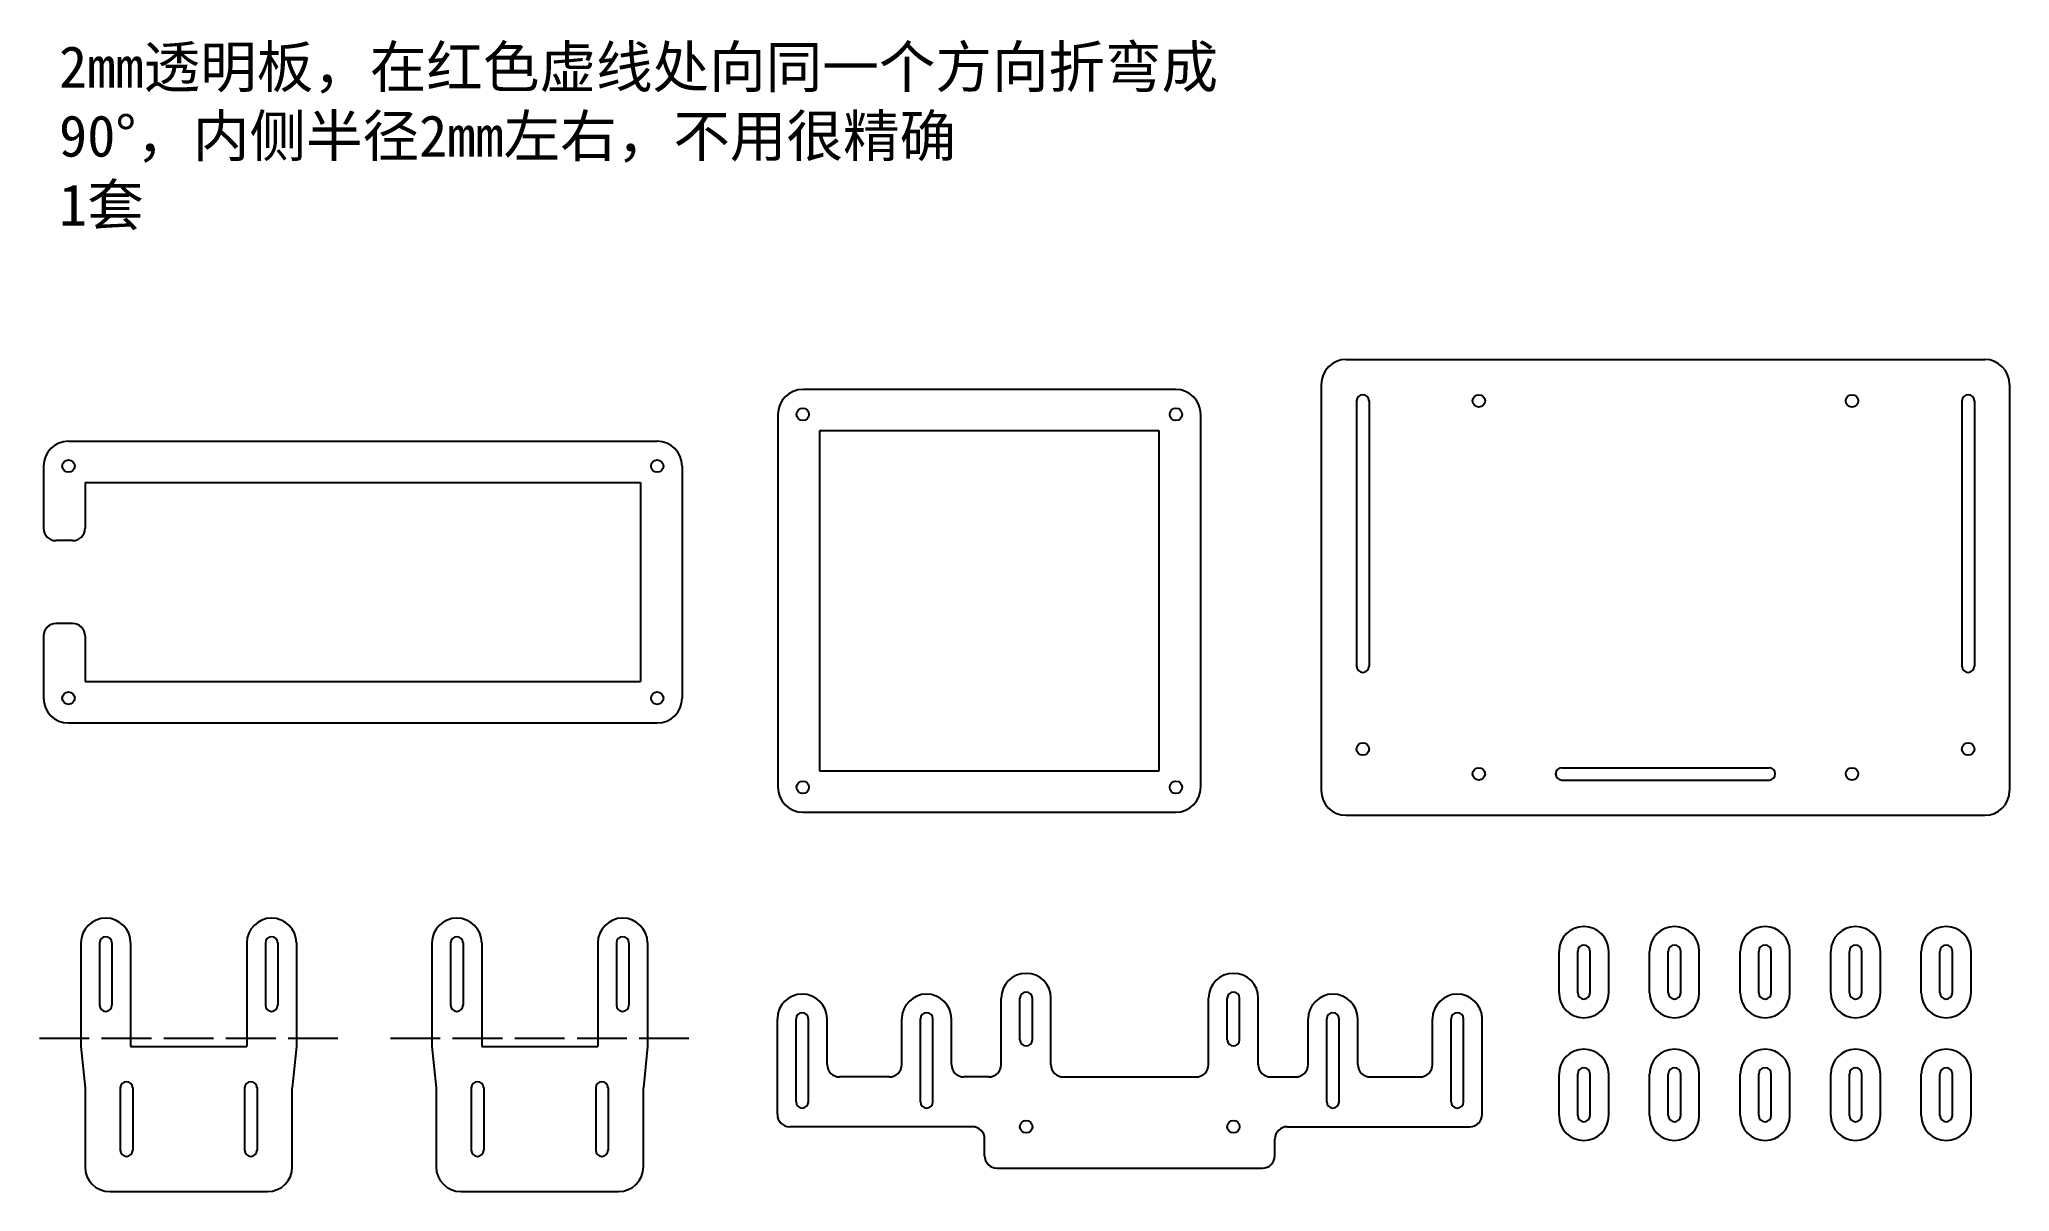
# Model space of a CAD drawing. Header units: inches. Extents: x 18 to 493, y 43 to 321.
import ezdxf

# ---------------------------------------------------------------- set-up
doc = ezdxf.new("R2010")
doc.units = ezdxf.units.IN
doc.header["$MEASUREMENT"] = 0
doc.linetypes.add('ACAD_ISO02W100', pattern=[15, 12, -3])
doc.layers.get('0').update_dxf_attribs({"color": 2})
doc.layers.add('1', color=7, linetype='Continuous')
doc.layers.add('2', color=1, linetype='ACAD_ISO02W100')
doc.styles.get("Standard").update_dxf_attribs({"font": 'Arial.ttf'})

# ---------------------------------------------------------------- blocks, each defined once
blk = doc.blocks.new('*U1')
at = {"layer": '1'}
for p, q in [((-6, -5), (-6, 5)), ((-1.5, -5), (-1.5, 5)), ((1.5, -5), (1.5, 5)), ((6, -5), (6, 5))]:
    blk.add_line(p, q, dxfattribs=at)
for centre, radius, start, end in [((0, 5), 6, 0, 180), ((0, 5), 1.5, 0, 180), ((0, -5), 6, 180, 0), ((0, -5), 1.5, 180, 0)]:
    blk.add_arc(centre, radius, start, end, dxfattribs=at)
blk = doc.blocks.new('*U2')
at = {"layer": '2', "color": 0, "linetype": 'ByBlock', "lineweight": -2, "transparency": 16777216}
for p in [(0, 0), (21.84, 0), (43.69, 0), (65.53, 0), (87.38, 0), (0, -29.6), (21.84, -29.6), (43.69, -29.6), (65.53, -29.6), (87.38, -29.6)]:
    blk.add_blockref('*U1', p, dxfattribs=at)
blk = doc.blocks.new('*U3')
at = {"layer": '1'}
for p, q in [((-26, 27), (-26, 2)), ((-21.5, 27), (-21.5, 12)), ((-18.5, 27), (-18.5, 12)), ((-14, 27), (-14, 2)), ((14, 27), (14, 2)), ((18.5, 27), (18.5, 12)), ((21.5, 27), (21.5, 12)), ((26, 27), (26, 2)), ((-26, 2), (-25, -8)), ((-14, 2), (14, 2)), ((26, 2), (25, -8)), ((-25, -8), (-25, -27)), ((-16.5, -8), (-16.5, -23)), ((-13.5, -8), (-13.5, -23)), ((13.5, -8), (13.5, -23)), ((16.5, -8), (16.5, -23)), ((25, -27), (25, -8)), ((-19, -33), (19, -33))]:
    blk.add_line(p, q, dxfattribs=at)
for centre, radius, start, end in [((-20, 27), 6, 0, 180), ((20, 27), 6, 0, 180), ((-20, 27), 1.5, 0, 180), ((20, 27), 1.5, 0, 180), ((-20, 12), 1.5, 180, 0), ((20, 12), 1.5, 180, 0), ((-15, -8), 1.5, 0, 180), ((15, -8), 1.5, 0, 180), ((-15, -23), 1.5, 180, 0), ((15, -23), 1.5, 180, 0), ((-19, -27), 6, 180, 270), ((19, -27), 6, 270, 0)]:
    blk.add_arc(centre, radius, start, end, dxfattribs=at)
at = {"layer": '2'}
blk.add_line((-36, 4), (36, 4), dxfattribs=at)
blk = doc.blocks.new('*U4')
at = {"layer": '2', "color": 0, "linetype": 'ByBlock', "lineweight": -2, "transparency": 16777216}
blk.add_blockref('*U3', (0, 0), dxfattribs=at)
blk = doc.blocks.new('*U5')
at = {"layer": '1'}
for p, q in [((-26, 27), (-26, 2)), ((-21.5, 27), (-21.5, 12)), ((-18.5, 27), (-18.5, 12)), ((-14, 27), (-14, 2)), ((14, 27), (14, 2)), ((18.5, 27), (18.5, 12)), ((21.5, 27), (21.5, 12)), ((26, 27), (26, 2)), ((-26, 2), (-25, -8)), ((-14, 2), (14, 2)), ((26, 2), (25, -8)), ((-25, -8), (-25, -27)), ((-16.5, -8), (-16.5, -23)), ((-13.5, -8), (-13.5, -23)), ((13.5, -8), (13.5, -23)), ((16.5, -8), (16.5, -23)), ((25, -27), (25, -8)), ((-19, -33), (19, -33))]:
    blk.add_line(p, q, dxfattribs=at)
for centre, radius, start, end in [((-20, 27), 6, 0, 180), ((20, 27), 6, 0, 180), ((-20, 27), 1.5, 0, 180), ((20, 27), 1.5, 0, 180), ((-20, 12), 1.5, 180, 0), ((20, 12), 1.5, 180, 0), ((-15, -8), 1.5, 0, 180), ((15, -8), 1.5, 0, 180), ((-15, -23), 1.5, 180, 0), ((15, -23), 1.5, 180, 0), ((-19, -27), 6, 180, 270), ((19, -27), 6, 270, 0)]:
    blk.add_arc(centre, radius, start, end, dxfattribs=at)
at = {"layer": '2'}
blk.add_line((-36, 4), (36, 4), dxfattribs=at)
blk = doc.blocks.new('*U6')
at = {"layer": '2', "color": 0, "linetype": 'ByBlock', "lineweight": -2, "transparency": 16777216}
blk.add_blockref('*U5', (0, 0), dxfattribs=at)

msp = doc.modelspace()

# ---------------------------------------------------------------- linework, layer by layer
at = {"layer": '1'}
for p, q in [((333.05, 243.61), (487.05, 243.61)), ((327.05, 237.61), (327.05, 139.61)), ((493.05, 237.61), (493.05, 139.61)), ((291.98, 236.37), (201.98, 236.37)), ((335.55, 233.61), (335.55, 169.61)), ((338.55, 233.61), (338.55, 169.61)), ((481.55, 233.61), (481.55, 169.61)), ((484.55, 233.61), (484.55, 169.61)), ((195.98, 230.37), (195.98, 140.37)), ((297.98, 140.37), (297.98, 230.37)), ((24.88, 223.89), (166.88, 223.89)), ((205.98, 226.37), (205.98, 144.37)), ((287.98, 226.37), (205.98, 226.37)), ((287.98, 144.37), (287.98, 226.37)), ((18.88, 217.89), (18.88, 202.89)), ((28.88, 213.89), (28.88, 202.89)), ((28.88, 213.89), (162.88, 213.89)), ((162.88, 213.89), (162.88, 165.89)), ((172.88, 217.89), (172.88, 161.89)), ((25.88, 199.89), (21.88, 199.89)), ((18.88, 176.89), (18.88, 161.89)), ((25.88, 179.89), (21.88, 179.89)), ((28.88, 176.89), (28.88, 165.89)), ((28.88, 165.89), (162.88, 165.89)), ((24.88, 155.89), (166.88, 155.89)), ((205.98, 144.37), (287.98, 144.37)), ((385.05, 145.11), (435.05, 145.11)), ((385.05, 142.11), (435.05, 142.11)), ((201.98, 134.37), (291.98, 134.37)), ((333.05, 133.61), (487.05, 133.61)), ((249.85, 73.47), (249.85, 89.47)), ((254.35, 79.47), (254.35, 89.47)), ((257.35, 79.47), (257.35, 89.47)), ((261.85, 73.47), (261.85, 89.47)), ((299.85, 73.47), (299.85, 89.47)), ((304.35, 79.47), (304.35, 89.47)), ((307.35, 79.47), (307.35, 89.47)), ((311.85, 73.47), (311.85, 89.47)), ((195.85, 61.47), (195.85, 84.47)), ((200.35, 64.47), (200.35, 84.47)), ((203.35, 64.47), (203.35, 84.47)), ((207.85, 73.47), (207.85, 84.47)), ((225.85, 73.47), (225.85, 84.47)), ((230.35, 64.47), (230.35, 84.47)), ((233.35, 64.47), (233.35, 84.47)), ((237.85, 73.47), (237.85, 84.47)), ((323.85, 73.47), (323.85, 84.47)), ((328.35, 64.47), (328.35, 84.47)), ((331.35, 64.47), (331.35, 84.47)), ((335.85, 73.47), (335.85, 84.47)), ((353.85, 73.47), (353.85, 84.47)), ((358.35, 64.47), (358.35, 84.47)), ((361.35, 64.47), (361.35, 84.47)), ((365.85, 61.47), (365.85, 84.47)), ((222.85, 70.47), (210.85, 70.47)), ((246.85, 70.47), (240.85, 70.47)), ((264.85, 70.47), (296.85, 70.47)), ((314.85, 70.47), (320.85, 70.47)), ((338.85, 70.47), (350.85, 70.47)), ((242.85, 58.47), (198.85, 58.47)), ((318.85, 58.47), (362.85, 58.47)), ((245.85, 51.47), (245.85, 55.47)), ((315.85, 51.47), (315.85, 55.47)), ((248.85, 48.47), (312.85, 48.47))]:
    msp.add_line(p, q, dxfattribs=at)
for centre in [(365.05, 233.61), (455.05, 233.61), (201.98, 230.37), (291.98, 230.37), (24.88, 217.89), (166.88, 217.89), (24.88, 161.89), (166.88, 161.89), (337.05, 149.61), (483.05, 149.61), (365.05, 143.61), (455.05, 143.61), (201.98, 140.37), (291.98, 140.37), (255.85, 58.47), (305.85, 58.47)]:
    msp.add_circle(centre, 1.5, dxfattribs=at)
for centre, radius, start, end in [((333.05, 237.61), 6, 90, 180), ((487.05, 237.61), 6, 0, 90), ((201.98, 230.37), 6, 90, 180), ((291.98, 230.37), 6, 0, 90), ((337.05, 233.61), 1.5, 0, 180), ((483.05, 233.61), 1.5, 0, 180), ((24.88, 217.89), 6, 90, 180), ((166.88, 217.89), 6, 0, 90), ((21.88, 202.89), 3, 180, 270), ((25.88, 202.89), 3, 270, 0), ((21.88, 176.89), 3, 90, 180), ((25.88, 176.89), 3, 0, 90), ((337.05, 169.61), 1.5, 180, 0), ((483.05, 169.61), 1.5, 180, 0), ((24.88, 161.89), 6, 180, 270), ((166.88, 161.89), 6, 270, 0), ((385.05, 143.61), 1.5, 90, 270), ((435.05, 143.61), 1.5, 270, 90), ((201.98, 140.37), 6, 180, 270), ((291.98, 140.37), 6, 270, 0), ((333.05, 139.61), 6, 180, 270), ((487.05, 139.61), 6, 270, 0), ((255.85, 89.47), 6, 0, 180), ((305.85, 89.47), 6, 0, 180), ((201.85, 84.47), 6, 0, 180), ((231.85, 84.47), 6, 0, 180), ((255.85, 89.47), 1.5, 0, 180), ((305.85, 89.47), 1.5, 0, 180), ((329.85, 84.47), 6, 0, 180), ((359.85, 84.47), 6, 0, 180), ((201.85, 84.47), 1.5, 0, 180), ((231.85, 84.47), 1.5, 0, 180), ((329.85, 84.47), 1.5, 0, 180), ((359.85, 84.47), 1.5, 0, 180), ((255.85, 79.47), 1.5, 180, 0), ((305.85, 79.47), 1.5, 180, 0), ((210.85, 73.47), 3, 180, 270), ((222.85, 73.47), 3, 270, 0), ((240.85, 73.47), 3, 180, 270), ((246.85, 73.47), 3, 270, 0), ((264.85, 73.47), 3, 180, 270), ((296.85, 73.47), 3, 270, 0), ((314.85, 73.47), 3, 180, 270), ((320.85, 73.47), 3, 270, 0), ((338.85, 73.47), 3, 180, 270), ((350.85, 73.47), 3, 270, 0), ((201.85, 64.47), 1.5, 180, 0), ((231.85, 64.47), 1.5, 180, 0), ((329.85, 64.47), 1.5, 180, 0), ((359.85, 64.47), 1.5, 180, 0), ((198.85, 61.47), 3, 180, 270), ((242.85, 55.47), 3, 0, 90), ((318.85, 55.47), 3, 90, 180), ((362.85, 61.47), 3, 270, 0), ((248.85, 51.47), 3, 180, 270), ((312.85, 51.47), 3, 270, 0)]:
    msp.add_arc(centre, radius, start, end, dxfattribs=at)

# ---------------------------------------------------------------- block references
at = {"layer": '2'}
for name, p in [('*U4', (53.87, 75.81)), ('*U6', (138.54, 75.81)), ('*U2', (390.38, 95.78))]:
    msp.add_blockref(name, p, dxfattribs=at)

# ---------------------------------------------------------------- texts
at = {"insert": (22.59, 319.23), "char_height": 10, "attachment_point": 1}
msp.add_mtext_dynamic_manual_height_columns('{\\fSimSun|b0|i0|c0|p0;2mm\\fSimSun|b0|i0|c134|p0;透明板，在红色虚线处向同一个方向折弯成90°，内侧半径2mm左右，不用很精确\\fSimSun|b0|i0|c0|p0;\\P1\\fSimSun|b0|i0|c134|p0;套}', width=292.1007, gutter_width=1, heights=[0], dxfattribs=at)

doc.saveas('drawing.dxf')
